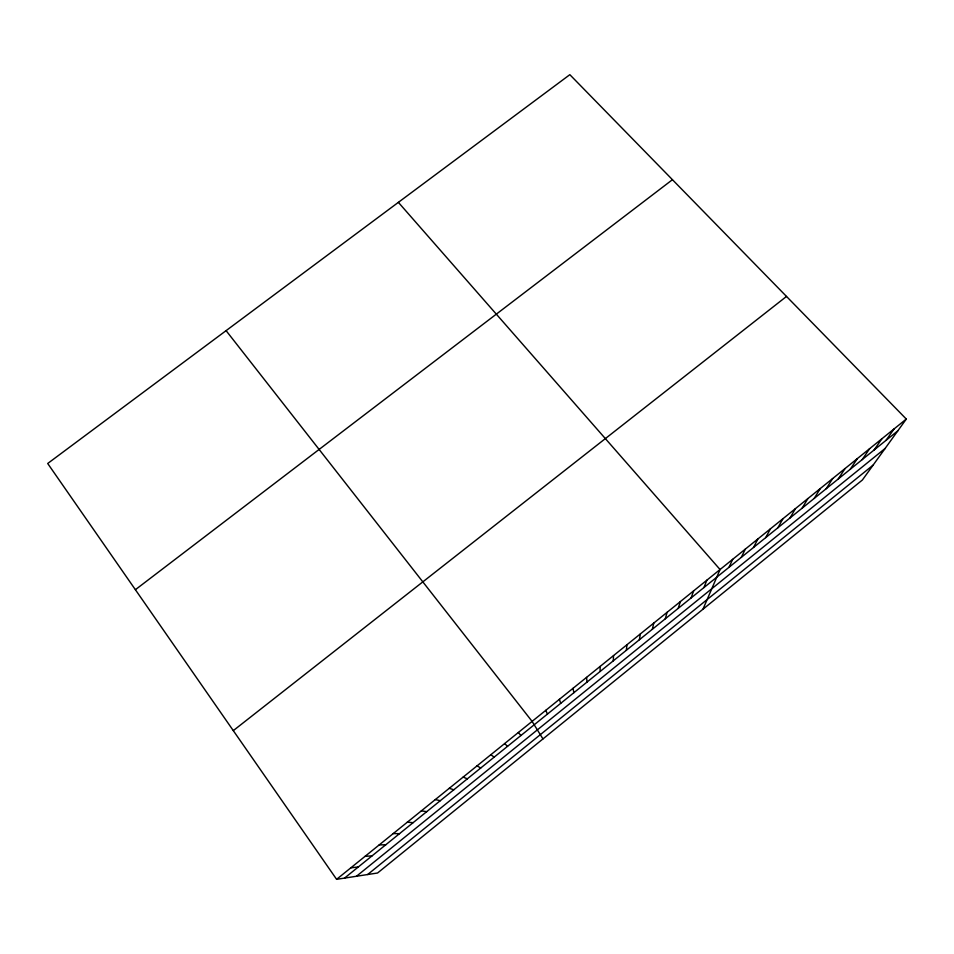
<?xml version="1.0" encoding="UTF-8"?>
<svg xmlns="http://www.w3.org/2000/svg" width="954" height="954" viewBox="0 0 954 954"><rect width="100%" height="100%" fill="white"/><g stroke="black" fill="none" stroke-linecap="round" stroke-linejoin="round"><path stroke-width="1.43" d="M613.279 660.848L613.541 655.589M626.337 650.294L626.981 644.725M639.359 639.764L640.384 633.885M652.345 629.27L653.764 623.093M665.296 618.8L667.096 612.313M678.211 608.354L680.381 601.58M691.09 597.943L693.641 590.86M703.933 587.557L706.866 580.187M702.955 609.236L720.055 569.526L398.378 202.355M729.035 567.26L732.696 559.318M741.294 557.351L745.312 549.122M753.529 547.465L757.893 538.962M765.716 537.615L770.438 528.826M777.88 527.777L782.948 518.714M790.019 517.962L795.433 508.637M802.123 508.184L807.883 498.572M814.191 498.429L820.297 488.543M826.236 488.686L832.675 478.538M838.244 478.98L845.029 468.557M850.217 469.296L857.348 458.612M862.166 459.637L869.631 448.678M874.091 450.002L881.89 438.78M885.98 440.39L894.113 428.906M906.3 419.056L862.392 479.993L377.557 873.005L336.607 879.326L47.7 463.489L569.836 74.674L906.3 419.056L336.607 879.326M344.549 878.097L897.845 430.803M356.462 876.261L885.109 448.463M367.636 874.532L873.101 465.123M233.301 730.621L786.501 296.432M135.396 589.703L672.439 179.698M350.833 867.83L358.346 866.947M365.012 856.37L372.096 855.833M379.155 844.946L385.81 844.743M393.251 833.557L399.487 833.689M407.31 822.193L413.118 822.658M421.334 810.864L426.724 811.663M435.322 799.571L440.283 800.704M449.262 788.314L453.806 789.769M463.167 777.081L467.305 778.858M477.024 765.871L480.756 767.994M490.845 754.709L494.172 757.142M504.63 743.571L507.552 746.326M518.38 732.469L520.884 735.546M226.086 330.644L532.093 721.391L542.957 738.921M545.76 710.348L547.465 714.057M559.39 699.33L560.702 703.36M572.984 688.347L573.891 692.687M586.543 677.4L587.056 682.05M600.054 666.476L600.185 671.437"/></g></svg>
